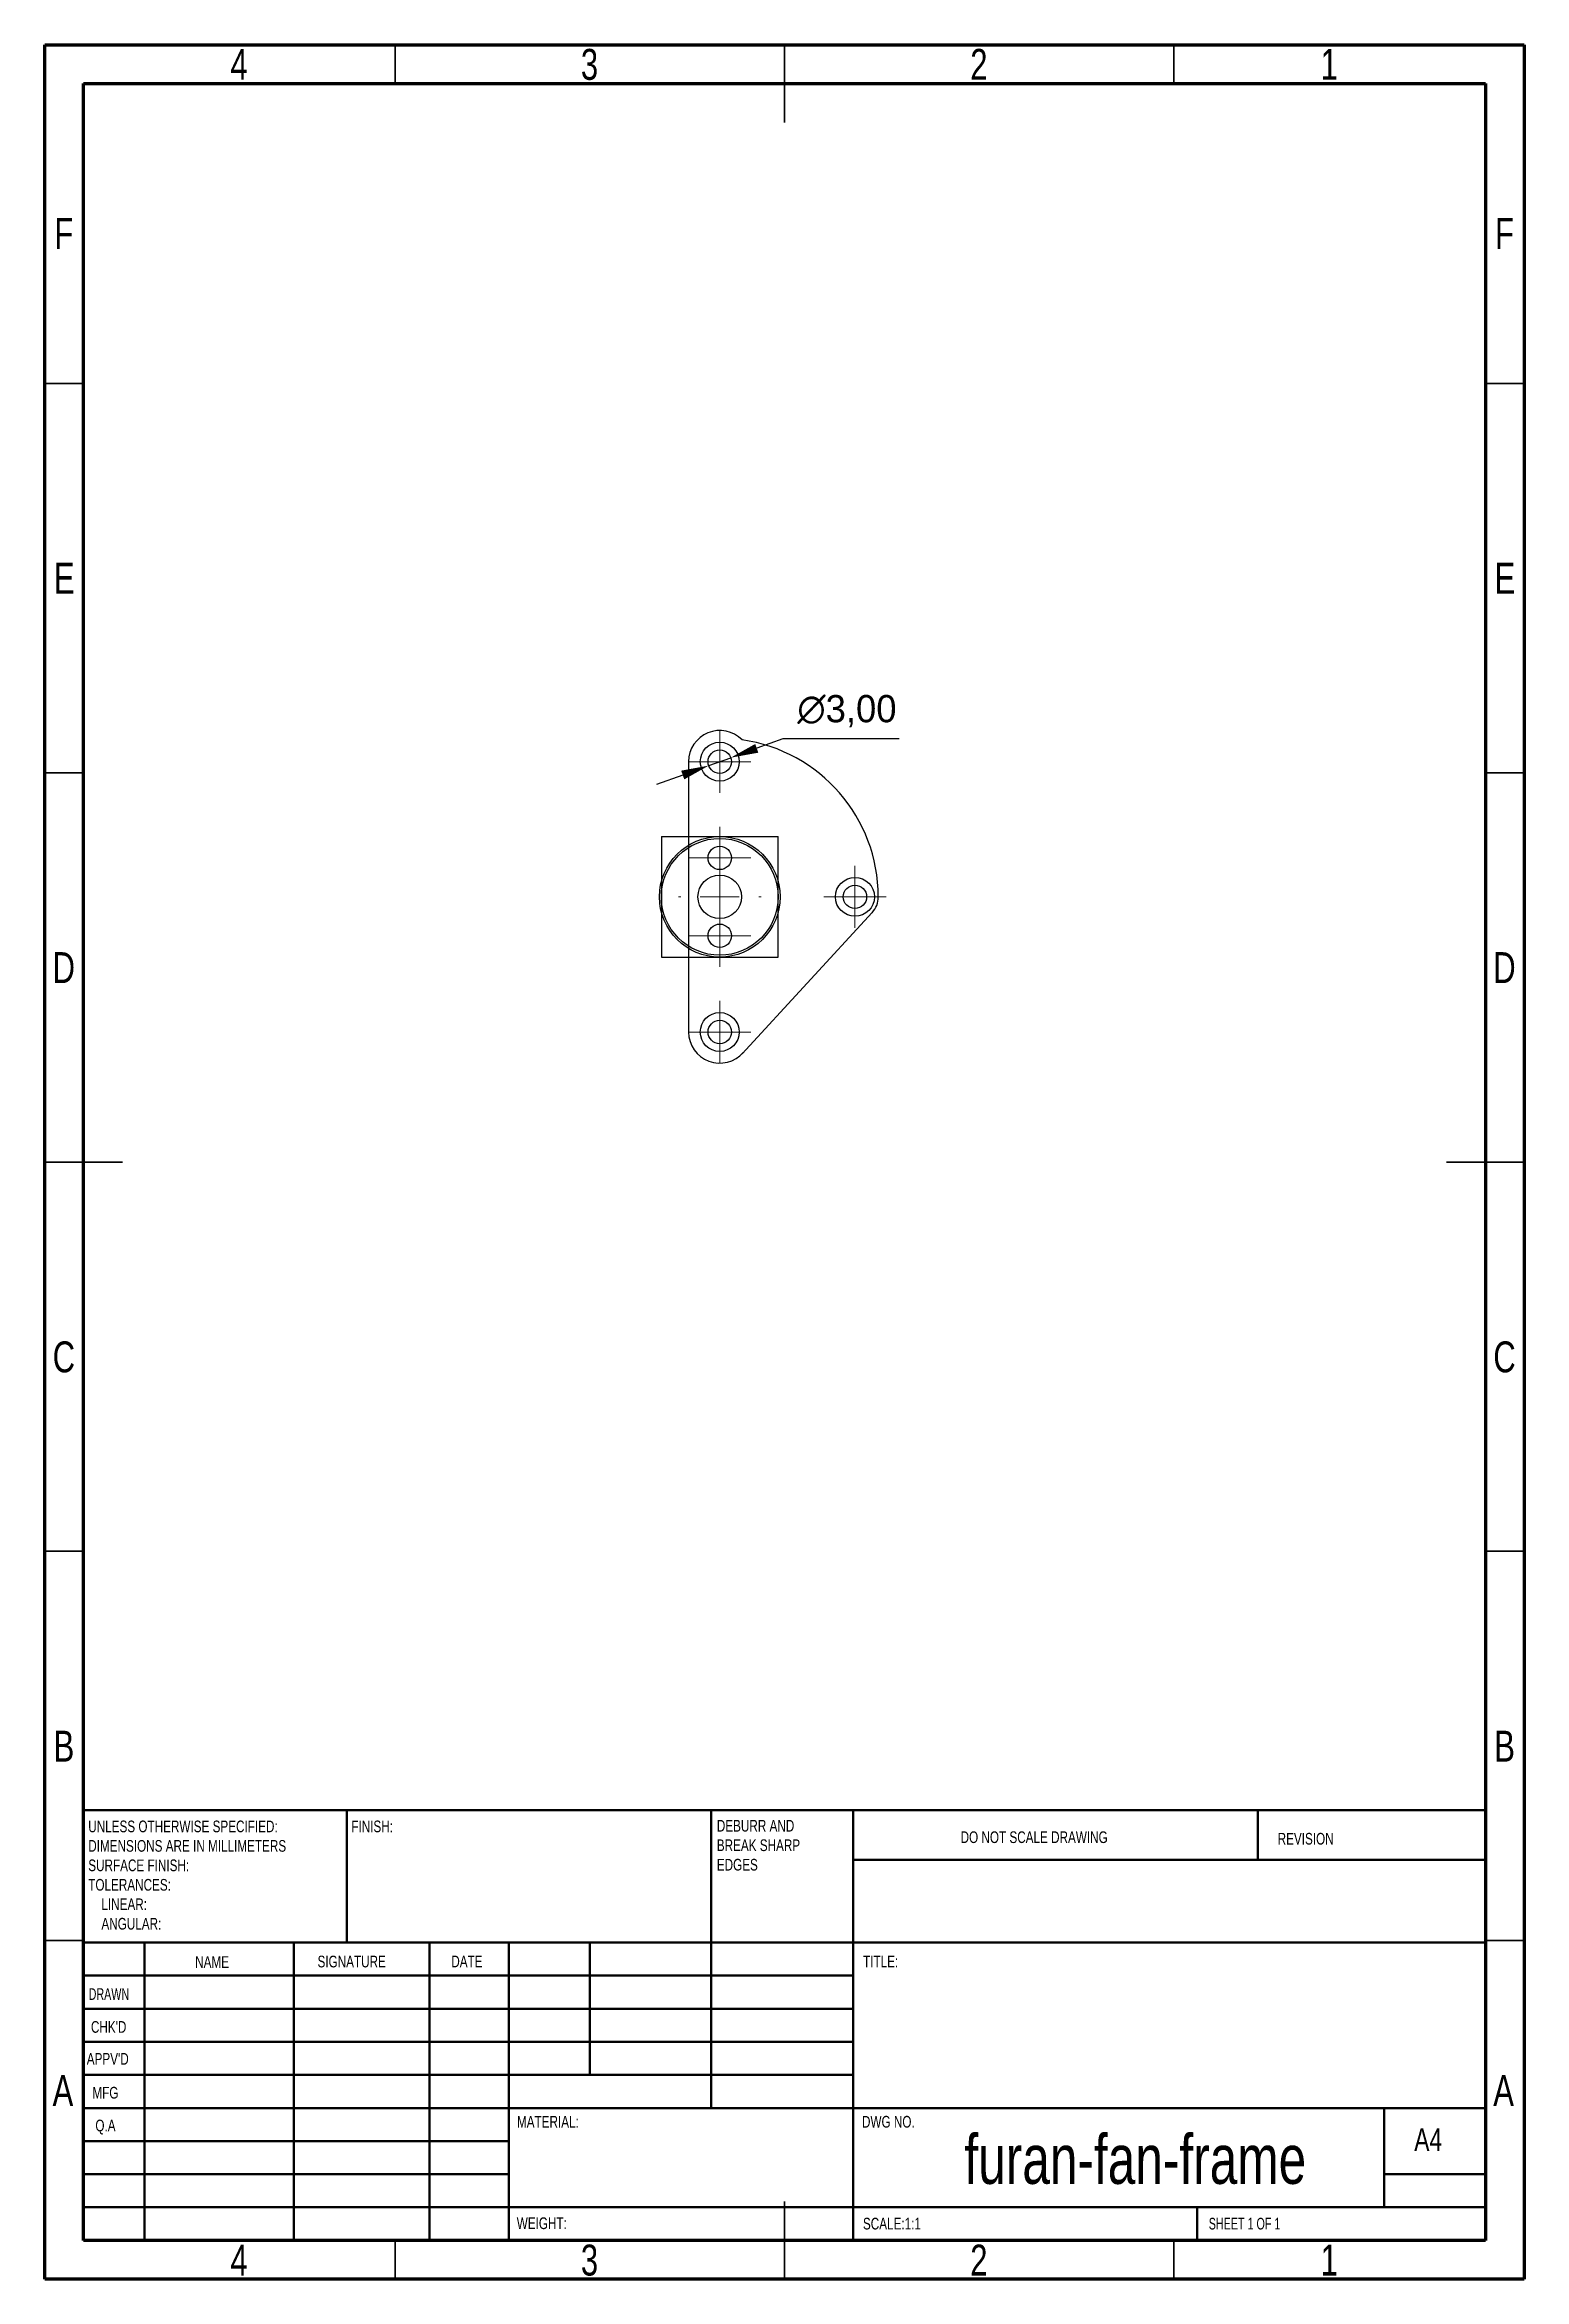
# Model space of a CAD drawing. Header units: millimetres. Extents: x 15 to 205, y 5 to 292.
import ezdxf

# ---------------------------------------------------------------- set-up
doc = ezdxf.new("R2010")
doc.units = ezdxf.units.MM
doc.header["$PDSIZE"] = -1
for name, color, linetype in [('FORMAT', 4, 'Continuous'), ('板框', 3, 'Continuous'), ('阻焊开窗', 6, 'Continuous'), ('顶层禁止区', 1, 'Continuous')]:
    doc.layers.add(name, color=color, linetype=linetype)
doc.styles.add('SLDTEXTSTYLE0', font='TXT', dxfattribs={"width": 0.75})
doc.styles.add('SLDTEXTSTYLE1', font='TXT', dxfattribs={"width": 0.686449})
doc.styles.add('SLDTEXTSTYLE2', font='TXT', dxfattribs={"width": 0.6875})
doc.dimstyles.new('ISO-25', dxfattribs={"dimtxt": 2.5, "dimasz": 2.5, "dimexe": 1.25, "dimexo": 0.625, "dimtad": 1, "dimtxsty": 'Standard', "dimcen": 2.5, "dimadec": 0, "dimazin": 0, "dimtfac": 1, "dimtmove": 0, "dimatfit": 3, "dimfxl": 1, "dimarcsym": 0})

# ---------------------------------------------------------------- blocks, each defined once
blk = doc.blocks.new('SW_NOTE_0')
at = {"color": 0, "linetype": 'Continuous', "lineweight": 0, "char_height": 1.5, "attachment_point": 1, "style": 'SLDTEXTSTYLE0'}
for s, insert in [('UNLESS OTHERWISE SPECIFIED:', (0, 1.93)), ('DIMENSIONS ARE IN MILLIMETERS', (0, -0.57)), ('TOLERANCES:', (0, -5.57)), ('SURFACE FINISH:', (0, -3.07)), ('LINEAR:', (1.69, -8.07)), ('ANGULAR:', (1.69, -10.57))]:
    blk.add_mtext(s, dxfattribs=dict(at, insert=insert))
blk = doc.blocks.new('SW_NOTE_0_1')
at = {"color": 0, "linetype": 'Continuous', "lineweight": 0, "char_height": 1.5, "attachment_point": 1, "style": 'SLDTEXTSTYLE0'}
for s, insert in [('DEBURR AND', (0, 1.93)), ('BREAK SHARP', (0, -0.57)), ('EDGES', (0, -3.07))]:
    blk.add_mtext(s, dxfattribs=dict(at, insert=insert))
blk = doc.blocks.new('SW_CENTERMARKSYMBOL_0')
at = {"color": 0, "linetype": 'Continuous', "lineweight": 18}
for p, q in [((0, 2.5), (0, 4)), ((-2.5, 0), (-4, 0)), ((0, 0), (-2.5, 0)), ((0, 0), (0, 2.5)), ((0, 0), (0, -2.5)), ((0, 0), (2.5, 0)), ((2.5, 0), (4, 0)), ((0, -2.5), (0, -4))]:
    blk.add_line(p, q, dxfattribs=at)
blk = doc.blocks.new('SW_CENTERMARKSYMBOL_1')
at = {"color": 0, "linetype": 'Continuous', "lineweight": 18}
for p, q in [((0, 2.5), (0, 4)), ((-2.5, 0), (-4, 0)), ((0, 0), (-2.5, 0)), ((0, 0), (0, 2.5)), ((0, 0), (0, -2.5)), ((0, 0), (2.5, 0)), ((2.5, 0), (4, 0)), ((0, -2.5), (0, -4))]:
    blk.add_line(p, q, dxfattribs=at)
blk = doc.blocks.new('SW_CENTERMARKSYMBOL_2')
at = {"color": 0, "linetype": 'Continuous', "lineweight": 18}
for p, q in [((0, 2.5), (0, 4)), ((-2.5, 0), (-4, 0)), ((0, 0), (-2.5, 0)), ((0, 0), (0, 2.5)), ((0, 0), (0, -2.5)), ((0, 0), (2.5, 0)), ((2.5, 0), (4, 0)), ((0, -2.5), (0, -4))]:
    blk.add_line(p, q, dxfattribs=at)
blk = doc.blocks.new('SW_CENTERMARKSYMBOL_3')
at = {"color": 0, "linetype": 'Continuous', "lineweight": 18}
for p, q in [((0, 2.5), (0, 4)), ((-2.5, 0), (-4, 0)), ((0, 0), (-2.5, 0)), ((0, 0), (0, 2.5)), ((0, 0), (0, -2.5)), ((0, 0), (2.5, 0)), ((2.5, 0), (4, 0)), ((0, -2.5), (0, -4))]:
    blk.add_line(p, q, dxfattribs=at)
blk = doc.blocks.new('SW_CENTERMARKSYMBOL_4')
at = {"color": 0, "linetype": 'Continuous', "lineweight": 18}
for p, q in [((0, 2.5), (0, 4)), ((-2.5, 0), (-4, 0)), ((0, 0), (-2.5, 0)), ((0, 0), (0, 2.5)), ((0, 0), (0, -2.5)), ((0, 0), (2.5, 0)), ((2.5, 0), (4, 0)), ((0, -2.5), (0, -4))]:
    blk.add_line(p, q, dxfattribs=at)
blk = doc.blocks.new('SW_CENTERMARKSYMBOL_5')
at = {"color": 0, "linetype": 'Continuous', "lineweight": 18}
for p, q in [((0, 5), (0, 5.3)), ((-5, 0), (-5.3, 0)), ((0, 0), (-2.5, 0)), ((0, 0), (0, 2.5)), ((0, 0), (0, -2.5)), ((0, 0), (2.5, 0)), ((5, 0), (5.3, 0)), ((0, -5), (0, -5.3))]:
    blk.add_line(p, q, dxfattribs=at)
blk = doc.blocks.new('*D9')
at = {"layer": 'Defpoints', "color": 0, "lineweight": -2, "transparency": 16777216}
for p, q in [((109.79, 202.84), (106.44, 201.63)), ((124.73, 202.84), (109.79, 202.84)), ((96.93, 198.2), (93.58, 197)), ((100.27, 199.41), (103.1, 200.43))]:
    blk.add_line(p, q, dxfattribs=at)
at = {"layer": 'Defpoints', "color": 0, "transparency": 16777216}
for p in [(100.27, 199.41), (103.1, 200.43)]:
    blk.add_point(p, dxfattribs=at)
for points in [[(106.24, 202.19), (106.64, 201.07), (103.1, 200.43)], [(96.73, 198.76), (97.13, 197.64), (100.27, 199.41)]]:
    blk.add_solid(points, dxfattribs=at)
at = {"layer": 'Defpoints', "color": 0, "transparency": 16777216, "insert": (118.02, 206.4), "char_height": 3.5, "attachment_point": 5}
blk.add_mtext('∅3,00', dxfattribs=at)

msp = doc.modelspace()

# ---------------------------------------------------------------- linework, layer by layer
at = {"color": 7, "linetype": 'Continuous', "lineweight": 70}
for p, q in [((15, 5), (15, 292)), ((15, 292), (205, 292)), ((205, 292), (205, 5)), ((20, 10), (20, 287)), ((20, 287), (200, 287)), ((200, 287), (200, 10)), ((200, 10), (20, 10)), ((205, 5), (15, 5))]:
    msp.add_line(p, q, dxfattribs=at)
at = {"color": 7, "linetype": 'Continuous', "lineweight": 35}
for p, q in [((60, 287), (60, 292)), ((110, 292), (110, 282)), ((110, 287), (110, 292)), ((160, 287), (160, 292)), ((20, 248.5), (15, 248.5)), ((200, 248.5), (205, 248.5)), ((20, 198.5), (15, 198.5)), ((200, 198.5), (205, 198.5)), ((15, 148.5), (25, 148.5)), ((20, 148.5), (15, 148.5)), ((205, 148.5), (195, 148.5)), ((200, 148.5), (205, 148.5)), ((20, 98.5), (15, 98.5)), ((200, 98.5), (205, 98.5)), ((20, 48.5), (15, 48.5)), ((200, 48.5), (205, 48.5)), ((110, 5), (110, 15)), ((60, 10), (60, 5)), ((110, 10), (110, 5)), ((160, 10), (160, 5))]:
    msp.add_line(p, q, dxfattribs=at)
at = {"color": 7, "linetype": 'Continuous', "lineweight": 50}
for p, q in [((20, 65.25), (200, 65.25)), ((20, 65.25), (20, 10)), ((53.8, 48.25), (53.8, 65.25)), ((100.6, 65.25), (100.6, 27)), ((118.8, 65.25), (118.8, 10)), ((170.8, 58.875), (170.8, 65.25)), ((200, 58.875), (118.8, 58.875)), ((200, 48.25), (20, 48.25)), ((27.8, 48.25), (27.8, 10)), ((46.991, 48.25), (46.991, 10)), ((64.399, 48.25), (64.399, 10)), ((74.6, 10), (74.6, 48.25)), ((85, 31.25), (85, 48.25)), ((118.8, 44), (20, 44)), ((118.8, 39.75), (20, 39.75)), ((118.8, 35.5), (20, 35.5)), ((118.8, 31.25), (20, 31.25)), ((74.6, 27), (20, 27)), ((74.6, 27), (200, 27)), ((187, 14.25), (187, 27)), ((74.6, 22.75), (20, 22.75)), ((74.6, 18.5), (20, 18.5)), ((200, 18.5), (187, 18.5)), ((20, 14.25), (200, 14.25)), ((163, 10), (163, 14.25))]:
    msp.add_line(p, q, dxfattribs=at)
at = {"layer": 'FORMAT'}
for radius in [7.75, 7.5]:
    msp.add_circle((101.685, 182.556), radius, dxfattribs=at)
at = {"layer": '板框', "linetype": 'Continuous', "lineweight": 25}
msp.add_line((97.685, 199.916), (97.685, 165.196), dxfattribs=at)
at = {"layer": '板框'}
msp.add_line((104.543, 162.398), (121.251, 180.523), dxfattribs=at)
at = {"layer": '板框', "linetype": 'Continuous', "lineweight": 25}
for centre, radius in [((101.685, 199.916), 1.5), ((101.685, 187.556), 1.5), ((101.685, 182.556), 2.8), ((119.045, 182.556), 1.5), ((101.685, 177.556), 1.5), ((101.685, 165.196), 1.5)]:
    msp.add_circle(centre, radius, dxfattribs=at)
msp.add_arc((101.685, 199.916), 4, 44.39466, 180, dxfattribs=at)
at = {"layer": '板框'}
for centre, radius, start, end in [((101.685, 182.556), 20.36, 0, 81.93012), ((119.045, 182.556), 3, 317.33018, 0), ((101.685, 165.196), 4, 180, 319.05503)]:
    msp.add_arc(centre, radius, start, end, dxfattribs=at)
at = {"layer": '阻焊开窗'}
for centre in [(101.685, 199.916), (119.045, 182.556), (101.685, 165.196)]:
    msp.add_circle(centre, 2.5, dxfattribs=at)
at = {"layer": '顶层禁止区'}
for p, q in [((94.185, 190.306), (109.185, 190.306)), ((94.185, 190.306), (94.185, 174.806)), ((109.185, 174.806), (109.185, 190.306)), ((94.185, 174.806), (109.185, 174.806))]:
    msp.add_line(p, q, dxfattribs=at)

# ---------------------------------------------------------------- block references
at = {"color": 7, "linetype": 'Continuous', "lineweight": 0}
for name, p in [('SW_NOTE_0', (20.594, 61.987)), ('SW_NOTE_0_1', (101.309, 62.069))]:
    msp.add_blockref(name, p, dxfattribs=at)
at = {"layer": 'FORMAT', "linetype": 'Continuous', "lineweight": 0}
for name, p in [('SW_CENTERMARKSYMBOL_0', (101.685, 199.916)), ('SW_CENTERMARKSYMBOL_3', (101.685, 187.556)), ('SW_CENTERMARKSYMBOL_5', (101.685, 182.556)), ('SW_CENTERMARKSYMBOL_2', (119.045, 182.556)), ('SW_CENTERMARKSYMBOL_4', (101.685, 177.556)), ('SW_CENTERMARKSYMBOL_1', (101.685, 165.196))]:
    msp.add_blockref(name, p, dxfattribs=at)

# ---------------------------------------------------------------- texts
at = {"color": 7, "linetype": 'Continuous', "lineweight": 0}
for s, insert, char_height, attachment_point, style in [('4', (39.96, 291.456), 3.969, 2, 'SLDTEXTSTYLE0'), ('3', (84.96, 291.456), 3.969, 2, 'SLDTEXTSTYLE0'), ('2', (134.96, 291.456), 3.969, 2, 'SLDTEXTSTYLE0'), ('1', (179.96, 291.456), 3.969, 2, 'SLDTEXTSTYLE0'), ('F', (17.458, 269.733), 3.969, 2, 'SLDTEXTSTYLE0'), ('F', (202.458, 269.733), 3.969, 2, 'SLDTEXTSTYLE0'), ('E', (17.508, 225.456), 3.969, 2, 'SLDTEXTSTYLE0'), ('E', (202.508, 225.456), 3.969, 2, 'SLDTEXTSTYLE0'), ('D', (17.453, 175.456), 3.969, 2, 'SLDTEXTSTYLE0'), ('D', (202.453, 175.456), 3.969, 2, 'SLDTEXTSTYLE0'), ('C', (17.459, 125.456), 3.969, 2, 'SLDTEXTSTYLE0'), ('C', (202.459, 125.456), 3.969, 2, 'SLDTEXTSTYLE0'), ('B', (17.471, 75.456), 3.969, 2, 'SLDTEXTSTYLE0'), ('B', (202.471, 75.456), 3.969, 2, 'SLDTEXTSTYLE0'), ('FINISH:', (54.371, 63.919), 1.5, 1, 'SLDTEXTSTYLE0'), ('DO NOT SCALE DRAWING', (132.615, 62.533), 1.5, 1, 'SLDTEXTSTYLE0'), ('REVISION', (173.328, 62.335), 1.5, 1, 'SLDTEXTSTYLE0'), ('NAME', (34.322, 46.501), 1.5, 1, 'SLDTEXTSTYLE0'), ('SIGNATURE', (50.034, 46.562), 1.5, 1, 'SLDTEXTSTYLE0'), ('DATE', (67.215, 46.576), 1.5, 1, 'SLDTEXTSTYLE0'), ('TITLE:', (120.09, 46.576), 1.5, 1, 'SLDTEXTSTYLE0'), ('DRAWN', (20.643, 42.385), 1.5, 1, 'SLDTEXTSTYLE1'), ("CHK'D", (20.939, 38.162), 1.5, 1, 'SLDTEXTSTYLE0'), ("APPV'D", (20.402, 34.066), 1.5, 1, 'SLDTEXTSTYLE0'), ('A', (17.34, 31.233), 3.969, 2, 'SLDTEXTSTYLE0'), ('MFG', (21.124, 29.716), 1.5, 1, 'SLDTEXTSTYLE0'), ('A', (202.34, 31.233), 3.969, 2, 'SLDTEXTSTYLE0'), ('MATERIAL:', (75.646, 25.986), 1.5, 1, 'SLDTEXTSTYLE0'), ('DWG NO.', (119.953, 25.986), 1.5, 1, 'SLDTEXTSTYLE0'), ('Q.A', (21.509, 25.505), 1.5, 1, 'SLDTEXTSTYLE0'), ('furan-fan-frame', (155.048, 23.607), 6.35, 2, 'SLDTEXTSTYLE0'), ('A4', (190.871, 24.406), 2.9104, 1, 'SLDTEXTSTYLE0'), ('WEIGHT:', (75.618, 12.949), 1.4986, 1, 'SLDTEXTSTYLE0'), ('SCALE:1:1', (120.074, 12.9), 1.5, 1, 'SLDTEXTSTYLE0'), ('SHEET 1 OF 1', (164.478, 12.9), 1.5, 1, 'SLDTEXTSTYLE2'), ('4', (39.96, 9.456), 3.969, 2, 'SLDTEXTSTYLE0'), ('3', (84.96, 9.456), 3.969, 2, 'SLDTEXTSTYLE0'), ('2', (134.96, 9.456), 3.969, 2, 'SLDTEXTSTYLE0'), ('1', (179.96, 9.456), 3.969, 2, 'SLDTEXTSTYLE0')]:
    msp.add_mtext(s, dxfattribs=dict(at, insert=insert, char_height=char_height, attachment_point=attachment_point, style=style))

# ---------------------------------------------------------------- dimensions: what is measured, and where the dimension line sits
at = {"layer": 'Defpoints'}
dim = msp.add_diameter_dim_2p(p1=(100.274, 199.408), p2=(103.096, 200.425), dimstyle='ISO-25', override={"dimtxt": 3.5, "dimasz": 3.556, "dimexe": 1, "dimexo": 1, "dimgap": 1.524, "dimtih": 1, "dimtoh": 1, "dimzin": 1, "dimadec": 2, "dimtzin": 1}, dxfattribs=at)
dim.commit()
dim.dimension.update_dxf_attribs({"geometry": '*D9', "text_midpoint": (118.019, 206.403)})

doc.saveas('drawing.dxf')
